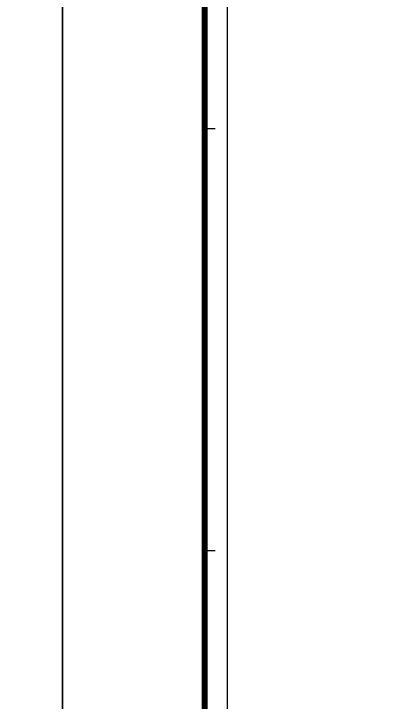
# Model space of a CAD drawing. Header units: millimetres. Extents: x 0 to 84100, y 0 to 29700.
# Drawn here: x 41251 to 47397, y 12372 to 23626 of the extents above; entities that cross this region are included whole.
import ezdxf

# ---------------------------------------------------------------- set-up
doc = ezdxf.new("R2010")
doc.units = ezdxf.units.MM
doc.header["$LTSCALE"] = 1000
for name, color, linetype in [('KEC-TEXT', 6, 'Continuous'), ('S', 4, 'Continuous'), ('SHT', 5, 'Continuous')]:
    doc.layers.add(name, color=color, linetype=linetype)

# ---------------------------------------------------------------- blocks, each defined once
blk = doc.blocks.new('XR-FORM-ET', base_point=(461, 408))
at = {"layer": 'SHT', "color": 171}
for p, q in [((9300, 87000), (10000, 87000)), ((9300, 59400), (10000, 59400))]:
    blk.add_line(p, q, dxfattribs=at)
at = {"layer": 'SHT'}
blk.add_lwpolyline([(0, 118800), (168200, 118800), (168200, 0), (0, 0)], close=True, dxfattribs=at)
at = {"layer": 'SHT', "const_width": 400}
blk.add_lwpolyline([(9300, 114600), (163900, 114600), (163900, 4200), (9300, 4200)], close=True, dxfattribs=at)

msp = doc.modelspace()

# ---------------------------------------------------------------- linework, layer by layer
at = {"layer": 'KEC-TEXT', "color": 6}
msp.add_lwpolyline([(55950, 4713), (44750, 4713), (44750, 28150), (55950, 28150)], close=True, dxfattribs=at)

# ---------------------------------------------------------------- block references
at = {"layer": 'S', "xscale": 0.25, "yscale": 0.25, "zscale": 0.25}
for p in [(115, 102), (42165, 102)]:
    msp.add_blockref('XR-FORM-ET', p, dxfattribs=at)

doc.saveas('drawing.dxf')
